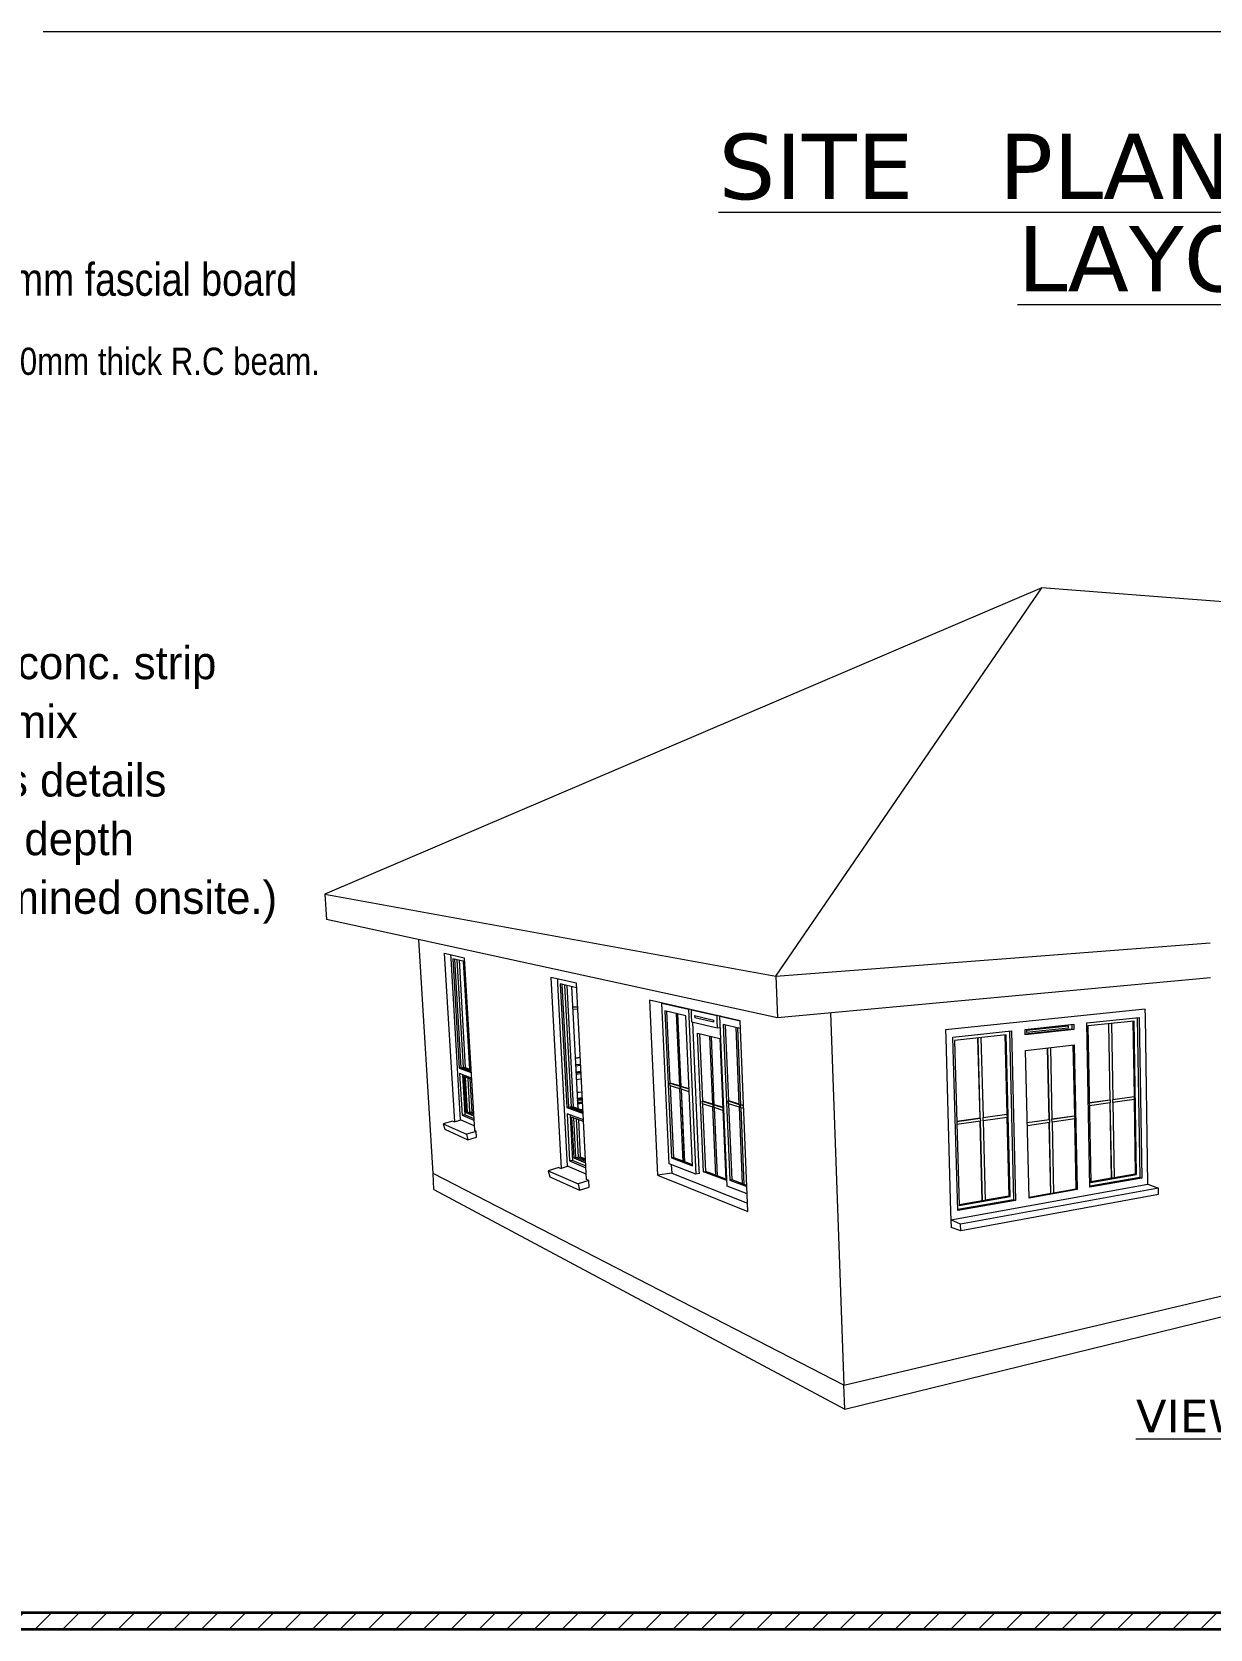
# Model space of a CAD drawing. Header units: millimetres. Extents: x 102766 to 172228, y -127504 to -81044.
# Drawn here: x 140773 to 151579, y -127504 to -112855 of the extents above; entities that cross this region are included whole.
import ezdxf

# ---------------------------------------------------------------- set-up
doc = ezdxf.new("R2010")
doc.units = ezdxf.units.MM
doc.header["$MEASUREMENT"] = 0
for name, color, linetype, lineweight in [('2D Drafting - General_Pen_No__20', 1, 'Continuous', 0), ('Annotation - Text_Pen_No__1', 7, 'Continuous', 13), ('Structural - Bearing_Pen_No__1', 7, 'Continuous', 13), ('Structural - Bearing_Pen_No__27', 7, 'Continuous', 35)]:
    doc.layers.add(name, color=color, linetype=linetype, lineweight=lineweight)
for name, color, linetype, lineweight, true_color in [('Annotation - Text_Pen_No__86', 7, 'Continuous', 20, 0x5555ff), ('Interior - Furniture _Pen_No__4', 7, 'Continuous', 20, 0x029e21), ('Shell - Roof_Pen_No__92', 7, 'Continuous', 13, 0xbf8080), ('Structural - Bearing_Pen_No__107', 7, 'Continuous', 13, 0xaaaaaa), ('Structural - Bearing_Pen_No__3', 7, 'Continuous', 18, 0xff6600), ('Structural - Bearing_Pen_No__43', 7, 'Continuous', 18, 0xff6600), ('Structural - Bearing_Pen_No__87', 7, 'Continuous', 20, 0x6a6a6a), ('Structural - Bearing_Pen_No__89', 7, 'Continuous', 20, 0x71cebe)]:
    doc.layers.add(name, color=color, linetype=linetype, lineweight=lineweight, true_color=true_color)
doc.layers.add('Structural - Bearing', color=7, linetype='Continuous')
doc.styles.add('GENERATED_STYLE_11', font='')
doc.styles.add('GENERATED_STYLE_4', font='BOD_CR.TTF')
doc.styles.add('GENERATED_STYLE_8', font='verdana.ttf')
doc.styles.get('GENERATED_STYLE_11').set_extended_font_data('Bodoni MT Condensed')

# ---------------------------------------------------------------- blocks, each defined once
blk = doc.blocks.new('Wall_78', base_point=(102766, -127504))
at = {"layer": 'Structural - Bearing_Pen_No__107', "linetype": 'Continuous'}
h = blk.add_hatch(dxfattribs=at)
h.set_pattern_fill('Masonry_Block', color=256, style=0, pattern_type=2)
h.set_pattern_definition([(45, (0, 0), (-127.27922, 127.27922), [])])
h.paths.add_polyline_path([(102766, -127504), (172228, -127504), (172078, -127354), (102916, -127354)])
at = {"layer": 'Structural - Bearing_Pen_No__27', "linetype": 'Continuous', "flags": 128}
for points in [[(172078, -127354), (102916, -127354)], [(102766, -127504), (172228, -127504)]]:
    blk.add_lwpolyline(points, dxfattribs=at)

msp = doc.modelspace()

# ---------------------------------------------------------------- linework, layer by layer
at = {"layer": '2D Drafting - General_Pen_No__20', "linetype": 'Continuous'}
for p, q in [((155878.1, -112855.3), (140875.7, -112855.3)), ((172228.2, -127503.7), (102765.9, -127503.7))]:
    msp.add_line(p, q, dxfattribs=at)
at = {"layer": 'Interior - Furniture _Pen_No__4', "linetype": 'Continuous'}
for p, q in [((145758.4, -122326.2), (145805, -122321.5)), ((145805.7, -122335.9), (145759.1, -122340.6)), ((145761.8, -122392.3), (145808.4, -122387.4)), ((145808.8, -122394.9), (145762.2, -122399.8)), ((145809, -122399.8), (145762.4, -122404.7)), ((145809.6, -122411.2), (145763, -122416.1)), ((145812.1, -122459.9), (145765.5, -122464.9)), ((145818.2, -122578.2), (145771.7, -122583.4)), ((145818.3, -122579.2), (145771.7, -122584.4)), ((145821, -122631.4), (145774.4, -122636.7)), ((145774.8, -122643.9), (145821.3, -122638.6)), ((145821.4, -122639.5), (145774.9, -122644.8)), ((145821.4, -122640.5), (145774.9, -122645.8)), ((145775.3, -122652.9), (145816.6, -122649.8)), ((145776.3, -122653.6), (145775.3, -122653.8)), ((145776.4, -122654.7), (145775.4, -122654.9)), ((145815.6, -122650.7), (145776.3, -122653.6)), ((145776.4, -122654.7), (145776.3, -122653.6)), ((145815.6, -122651.8), (145776.4, -122654.7)), ((145776.4, -122674.5), (145787.3, -122674.5)), ((145786.2, -122675.5), (145776.4, -122675.4)), ((145786.3, -122676.5), (145776.5, -122676.5)), ((145777, -122686.6), (145823.5, -122681.2)), ((145823.6, -122682.1), (145777.1, -122687.5)), ((145823.6, -122683.2), (145777.1, -122688.6)), ((145778.3, -122712), (145782.9, -122720.8)), ((145782.9, -122720.8), (145778.9, -122722.3)), ((145783, -122721.9), (145778.9, -122723.4)), ((145783, -122721.9), (145782.9, -122720.8)), ((145823.1, -122672.7), (145786.2, -122675.5)), ((145786.3, -122676.5), (145786.2, -122675.5)), ((145823.1, -122673.8), (145786.3, -122676.5)), ((145787.3, -122674.5), (145823, -122671.9)), ((145806.1, -122738.1), (145826.3, -122735.7)), ((145811.5, -122740), (145826.5, -122738.3)), ((145826.5, -122739.2), (145813.4, -122740.7)), ((145821.9, -122650.8), (145815.6, -122650.7)), ((145815.6, -122651.8), (145815.6, -122650.7)), ((145822, -122651.8), (145815.6, -122651.8)), ((145816.6, -122649.8), (145821.9, -122649.9)), ((145838.8, -123187.7), (145849.5, -123186.3))]:
    msp.add_line(p, q, dxfattribs=at)
at = {"layer": 'Shell - Roof_Pen_No__92', "linetype": 'Continuous'}
for p, q in [((147595.5, -121514.5), (150037.1, -117954)), ((150037.1, -117954), (148991.5, -118400.6)), ((150982.2, -118027), (150037.1, -117954)), ((154248.9, -118279.4), (150982.2, -118027)), ((148991.5, -118400.6), (143459.1, -120764)), ((143459.1, -120764), (147595.5, -121514.5)), ((143459.1, -120764), (143474.5, -120994.3)), ((147610.4, -121897.7), (143474.5, -120994.3)), ((147595.5, -121514.5), (151579.5, -121210.2)), ((147595.5, -121514.5), (147610.4, -121897.7)), ((151583.2, -121531.7), (147610.4, -121897.7))]:
    msp.add_line(p, q, dxfattribs=at)
at = {"layer": 'Structural - Bearing_Pen_No__1', "linetype": 'Continuous'}
for p, q in [((144634.8, -122845.7), (144546.1, -122870.6)), ((144546.1, -122870.6), (144757.7, -122965)), ((144546.1, -122870.6), (144558.8, -122919.4)), ((144634.8, -122845.7), (144650.8, -122852.7)), ((144709.4, -122836.2), (144650.8, -122852.7)), ((144558.8, -122919.4), (144770.5, -123015.1)), ((144848.3, -122939), (144757.7, -122965)), ((144757.7, -122965), (144770.5, -123015.1)), ((144770.5, -123015.1), (144851.4, -122991.7)), ((144848.3, -122939), (144831.4, -122931.6)), ((144851.4, -122991.7), (144848.3, -122939)), ((145606.3, -123270.2), (145509.2, -123300)), ((145509.2, -123300), (145782.1, -123421.7)), ((145509.2, -123300), (145522.8, -123355)), ((145606.3, -123270.2), (145626.8, -123279.2)), ((145690.9, -123259.5), (145626.8, -123279.2)), ((145522.8, -123355), (145795.8, -123478.3)), ((145881.3, -123390.4), (145782.1, -123421.7)), ((145782.1, -123421.7), (145795.8, -123478.3)), ((145795.8, -123478.3), (145884.4, -123450.3)), ((145881.3, -123390.4), (145859.5, -123380.9)), ((145884.4, -123450.3), (145881.3, -123390.4))]:
    msp.add_line(p, q, dxfattribs=at)
at = {"layer": 'Structural - Bearing_Pen_No__3', "linetype": 'Continuous'}
for p, q in [((144617.4, -121353.1), (144615.3, -121317.9)), ((144702.2, -122783.8), (144617.4, -121353.1)), ((144633.6, -121356.9), (144692.8, -122358.4)), ((144740.9, -121382), (144633.6, -121356.9)), ((144690.2, -121370.1), (144747.9, -122352.9)), ((145598.1, -121582), (145596, -121542.1)), ((145683.2, -123200.4), (145598.1, -121582)), ((145618.9, -121586.9), (145678.3, -122720.5)), ((145769, -121621.9), (145618.9, -121586.9)), ((145680.7, -121601.3), (145738.6, -122713.5)), ((145778, -121796), (145731.1, -121799.9)), ((145732.1, -121818.8), (145779, -121814.9)), ((146554.6, -121761.3), (146549.4, -121761.7)), ((146552.4, -121826.5), (146549.4, -121761.7)), ((146549.4, -121761.7), (146794.9, -121817.9)), ((146614.6, -123173.4), (146552.4, -121826.5)), ((146578.1, -121832.5), (146640.2, -123183.1)), ((146771, -121878), (146578.1, -121832.5)), ((146715.1, -122523.9), (146684.9, -121857.7)), ((146695.5, -121860.2), (146725.6, -122527.1)), ((146800.1, -121817.4), (146794.9, -121817.9)), ((146794.9, -121817.9), (146797.9, -121884.3)), ((146827.2, -121823.6), (146822, -121824.1)), ((146824.1, -121870.7), (146822, -121824.1)), ((146822, -121824.1), (147053.8, -121877.1)), ((146827, -121937.3), (146824.1, -121870.7)), ((150985, -121819.6), (149152.8, -122008.7)), ((150986, -121887.2), (150985, -121819.6)), ((146832.5, -123256.1), (146771, -121878)), ((146797.9, -121884.3), (146859.3, -123266.2)), ((147058.8, -121993.1), (146827, -121937.3)), ((146893.4, -123294.1), (146833.5, -121938.9)), ((146851.3, -121877.1), (146852.2, -121897.1)), ((146851.3, -121877.1), (147027.5, -121918.3)), ((147028.3, -121938.7), (146852.2, -121897.1)), ((147028.3, -121938.7), (147027.5, -121918.3)), ((147059.1, -121876.6), (147053.8, -121877.1)), ((147053.8, -121877.1), (147055.9, -121924.9)), ((147055.9, -121924.9), (147058.8, -121993.1)), ((147087, -121990.5), (147058.8, -121993.1)), ((147087.7, -121883.2), (147082.4, -121883.7)), ((147085.3, -121952.1), (147082.4, -121883.7)), ((147082.4, -121883.7), (147267.8, -121926.1)), ((147145.8, -123374.9), (147085.3, -121952.1)), ((147114.1, -121958.9), (147174.4, -123385.7)), ((147270.7, -121995.8), (147114.1, -121958.9)), ((147261.5, -122691.1), (147232.3, -121986.8)), ((147244.1, -121989.5), (147273.3, -122694.7)), ((149152.8, -122008.7), (149154.9, -122082.1)), ((149221.1, -122075), (149757.9, -122017.9)), ((149739, -122019.9), (149776.5, -123566.4)), ((149757.9, -122017.9), (149795.4, -123572.4)), ((149883, -122004.6), (150329.9, -121957)), ((149884.1, -122054.3), (149883, -122004.6)), ((150311.4, -122002.2), (149884, -122048.6)), ((150330.8, -122005.7), (149884.1, -122054.3)), ((149895.2, -122011.9), (150280.9, -121970.7)), ((149895.2, -122011.9), (149895.7, -122033.1)), ((150281.3, -121991.5), (149895.7, -122033.1)), ((150281.3, -121991.5), (150280.9, -121970.7)), ((150310.6, -121959.1), (150311.4, -122002.2)), ((150311.4, -122002.2), (150330.8, -122005.7)), ((150329.9, -121957), (150330.8, -122005.7)), ((150448.6, -121944.4), (150929.7, -121893.2)), ((150477.8, -123451.9), (150448.6, -121944.4)), ((150882.3, -121926.8), (150459.3, -121972.4)), ((150459.3, -121972.4), (150486.9, -123407.3)), ((150662.2, -122648.8), (150649.7, -121951.8)), ((150664.1, -122649.3), (150651.6, -121951.6)), ((150674.7, -121949.1), (150687.1, -122646)), ((150905.3, -123334.3), (150882.3, -121926.8)), ((150910.1, -121895.3), (150933.8, -123362.5)), ((150929.7, -121893.2), (150953.4, -123367.9)), ((146934.1, -123309.5), (146878.2, -122037.4)), ((146878.2, -122037.4), (147082.5, -122088.5)), ((147017.6, -122691.1), (146990.6, -122065.5)), ((147001.7, -122068.3), (147028.7, -122694.6)), ((147082.5, -122088.5), (147137.8, -123387.1)), ((149154.9, -122082.1), (149200, -123677.5)), ((149265.3, -123666), (149221.1, -122075)), ((149708.3, -122053.3), (149236.3, -122104.2)), ((149236.3, -122104.2), (149278.3, -123618.4)), ((149470, -122816.3), (149450.7, -122081.1)), ((149471.9, -122816.8), (149452.6, -122080.9)), ((149478.3, -122078.1), (149497.5, -122813.2)), ((149744.6, -123537), (149708.3, -122053.3)), ((149887.4, -122196.1), (150333.6, -122144.7)), ((150333.6, -122144.7), (150360.4, -123472.6)), ((145755.3, -122266.1), (145801.9, -122261.5)), ((149918.9, -123550.6), (149887.4, -122196.1)), ((150103.5, -122828.8), (150089.2, -122172.9)), ((150105.4, -122829.3), (150091.1, -122172.7)), ((150115.4, -122169.9), (150129.6, -122825.7)), ((144747.9, -122352.9), (144692.8, -122358.4)), ((144692.8, -122358.4), (144800.3, -122397.9)), ((144695.8, -122409.4), (144718.3, -122790.6)), ((144803.3, -122449.6), (144695.8, -122409.4)), ((144745.8, -122787.5), (144724.2, -122420)), ((144733, -122435.1), (144752.5, -122765.5)), ((144804, -122461.8), (144733, -122435.1)), ((144747.9, -122352.9), (144798.7, -122371.4)), ((144789.6, -122456.4), (144807.4, -122759.3)), ((146628.2, -122495.9), (146624.9, -122496.3)), ((146626.1, -122522), (146624.9, -122496.3)), ((146624.9, -122496.3), (146715.1, -122523.9)), ((146716.2, -122549.8), (146626.1, -122522)), ((146715.1, -122523.9), (146716.2, -122549.8)), ((146746.3, -123215), (146716.2, -122549.8)), ((146728.8, -122526.7), (146725.6, -122527.1)), ((146726.8, -122553.1), (146725.6, -122527.1)), ((146725.6, -122527.1), (146801, -122550.2)), ((146726.8, -122553.1), (146756.8, -123218.9)), ((146802.1, -122576.4), (146726.8, -122553.1)), ((145738.6, -122713.5), (145678.3, -122720.5)), ((145678.3, -122720.5), (145828.4, -122775.7)), ((145738.6, -122713.5), (145826.8, -122745.6)), ((146925.4, -122660.7), (146922.1, -122661.1)), ((146923.2, -122687.5), (146922.1, -122661.1)), ((146922.1, -122661.1), (147017.6, -122691.1)), ((147018.7, -122717.7), (146923.2, -122687.5)), ((147017.6, -122691.1), (147018.7, -122717.7)), ((147045.7, -123343.4), (147018.7, -122717.7)), ((147032, -122694.2), (147028.7, -122694.6)), ((147029.9, -122721.2), (147028.7, -122694.6)), ((147028.7, -122694.6), (147109.4, -122719.9)), ((147029.9, -122721.2), (147056.9, -123347.6)), ((147110.5, -122746.7), (147029.9, -122721.2)), ((147164, -122659.8), (147160.6, -122660.2)), ((147161.8, -122687.4), (147160.6, -122660.2)), ((147160.6, -122660.2), (147261.5, -122691.1)), ((147262.6, -122718.5), (147161.8, -122687.4)), ((147261.5, -122691.1), (147262.6, -122718.5)), ((147291.8, -123421.3), (147262.6, -122718.5)), ((147276.7, -122694.3), (147273.3, -122694.7)), ((147274.4, -122722.1), (147273.3, -122694.7)), ((147273.3, -122694.7), (147299.8, -122702.8)), ((147274.4, -122722.1), (147303.6, -123425.8)), ((147301, -122730.3), (147274.4, -122722.1)), ((150472.8, -122675.4), (150662.2, -122648.8)), ((150472.8, -122676.2), (150664.1, -122649.3)), ((150664.6, -122676.3), (150473.4, -122703.5)), ((150664.1, -122649.3), (150662.2, -122648.8)), ((150675.1, -123369.2), (150662.7, -122676.6)), ((150664.1, -122649.3), (150664.6, -122676.3)), ((150677.1, -123369.7), (150664.6, -122676.3)), ((150687.1, -122645.3), (150881.9, -122618)), ((150687.1, -122646), (150883.9, -122618.4)), ((150687.6, -122673.1), (150687.1, -122646)), ((150884.3, -122645.2), (150687.6, -122673.1)), ((150687.6, -122673.1), (150699.9, -123365.7)), ((150883.9, -122618.4), (150881.9, -122618)), ((150883.9, -122618.4), (150884.3, -122645.2)), ((144705.2, -122834.3), (144702.2, -122783.8)), ((144828.9, -122887.7), (144705.2, -122834.3)), ((144745.8, -122787.5), (144718.3, -122790.6)), ((144718.3, -122790.6), (144825.9, -122836.3)), ((144745.8, -122787.5), (144825, -122820.9)), ((144752.5, -122765.5), (144807.4, -122759.3)), ((144752.5, -122765.5), (144823.5, -122795.3)), ((144807.4, -122759.3), (144821.7, -122765.2)), ((145681.4, -122778.2), (145704, -123209.2)), ((145831.4, -122834.3), (145681.4, -122778.2)), ((145734, -123205.1), (145712.3, -122789.8)), ((145723.4, -122807.3), (145742.9, -123180.9)), ((145832.1, -122848.1), (145723.4, -122807.3)), ((145785.2, -122830.5), (145802.9, -123172.8)), ((149256.9, -122846.3), (149470, -122816.3)), ((149256.9, -122847), (149471.9, -122816.8)), ((149472.6, -122845.4), (149257.7, -122875.8)), ((149471.9, -122816.8), (149470, -122816.3)), ((149489.9, -123575.9), (149470.8, -122845.6)), ((149471.9, -122816.8), (149472.6, -122845.4)), ((149491.8, -123576.5), (149472.6, -122845.4)), ((149497.4, -122812.5), (149714.8, -122781.9)), ((149497.5, -122813.2), (149716.7, -122782.4)), ((149498.2, -122841.7), (149497.5, -122813.2)), ((149717.4, -122810.7), (149498.2, -122841.7)), ((149498.2, -122841.7), (149517.2, -123572)), ((149716.7, -122782.4), (149714.8, -122781.9)), ((149716.7, -122782.4), (149717.4, -122810.7)), ((149902.8, -122857.9), (150103.5, -122828.8)), ((149902.8, -122858.7), (150105.4, -122829.3)), ((150106, -122857), (149903.5, -122886.7)), ((150105.4, -122829.3), (150103.5, -122828.8)), ((150118.4, -123509.8), (150104.1, -122857.3)), ((150105.4, -122829.3), (150106, -122857)), ((150120.3, -123510.4), (150106, -122857)), ((150129.6, -122825), (150335.2, -122795.1)), ((150129.6, -122825.7), (150337.2, -122795.6)), ((150130.2, -122853.5), (150129.6, -122825.7)), ((150337.7, -122823.1), (150130.2, -122853.5)), ((150130.2, -122853.5), (150144.4, -123506.2)), ((150337.2, -122795.6), (150335.2, -122795.1)), ((150337.2, -122795.6), (150337.7, -122823.1)), ((145742.9, -123180.9), (145802.9, -123172.8)), ((145742.9, -123180.9), (145851.6, -123226.4)), ((145802.9, -123172.8), (145849.8, -123192.3)), ((146617.5, -123237), (146614.6, -123173.4)), ((146659.5, -123180.5), (146640.2, -123183.1)), ((146640.2, -123183.1), (146832.5, -123256.1)), ((145686.2, -123257.5), (145683.2, -123200.4)), ((145856.9, -123331.1), (145686.2, -123257.5)), ((145734, -123205.1), (145704, -123209.2)), ((145704, -123209.2), (145853.9, -123272.9)), ((145734, -123205.1), (145853.1, -123255.4)), ((146862.2, -123331.4), (146617.5, -123237)), ((146637.6, -123244.7), (146641.2, -123322.4)), ((146641.2, -123322.4), (147336.7, -123596.5)), ((146756.8, -123218.9), (146746.3, -123215)), ((146760.1, -123218.5), (146756.8, -123218.9)), ((146859.3, -123266.2), (146862.2, -123331.4)), ((146894.9, -123326.6), (146862.2, -123331.4)), ((146894.9, -123326.6), (146893.4, -123294.1)), ((146934.1, -123309.5), (146953.7, -123306.7)), ((147137.8, -123387.1), (146934.1, -123309.5)), ((150486.9, -123407.3), (150905.3, -123334.3)), ((150905.3, -123334.3), (150893.6, -123331.1)), ((147056.9, -123347.6), (147045.7, -123343.4)), ((147060.1, -123347.1), (147056.9, -123347.6)), ((147148.6, -123441.9), (147145.8, -123374.9)), ((147333.3, -123513.2), (147148.6, -123441.9)), ((147194.5, -123382.7), (147174.4, -123385.7)), ((147174.4, -123385.7), (147330.4, -123444.9)), ((147303.6, -123425.8), (147291.8, -123421.3)), ((147306.9, -123425.2), (147303.6, -123425.8)), ((149202.1, -123749.2), (151010.1, -123424.2)), ((151105, -123458.7), (149291.7, -123789.2)), ((150360.4, -123472.6), (149918.9, -123550.6)), ((150348.9, -123469.2), (150360.4, -123472.6)), ((150933.8, -123362.5), (150477.6, -123442.9)), ((150953.4, -123367.9), (150477.8, -123451.9)), ((150677.1, -123369.7), (150675.1, -123369.2)), ((150699.9, -123365.7), (150677.1, -123369.7)), ((150933.8, -123362.5), (150953.4, -123367.9)), ((151010.1, -123424.2), (151105, -123458.7)), ((151105.9, -123516.9), (151105, -123458.7)), ((149776.5, -123566.4), (149265.1, -123656.6)), ((149795.4, -123572.4), (149265.3, -123666)), ((149278.3, -123618.4), (149744.6, -123537)), ((151105.9, -123516.9), (149293.5, -123852.2)), ((149491.8, -123576.5), (149489.9, -123575.9)), ((149517.2, -123572), (149491.8, -123576.5)), ((149744.6, -123537), (149733.3, -123533.4)), ((149776.5, -123566.4), (149795.4, -123572.4)), ((150120.3, -123510.4), (150118.4, -123509.8)), ((150144.4, -123506.2), (150120.3, -123510.4)), ((149291.7, -123789.2), (149202.1, -123749.2)), ((149293.5, -123852.2), (149204.1, -123820.8)), ((149293.5, -123852.2), (149291.7, -123789.2))]:
    msp.add_line(p, q, dxfattribs=at)
at = {"layer": 'Structural - Bearing_Pen_No__43', "linetype": 'Continuous'}
for p, q in [((144709.3, -122356.7), (144650.6, -121360.9)), ((144731.4, -122354.5), (144673.2, -121366.2)), ((145696.4, -122718.4), (145637.5, -121591.2)), ((145720.6, -122715.6), (145662.2, -121597)), ((145731.1, -121799.6), (145778, -121795.7)), ((146628.2, -122495.9), (146598, -121837.2)), ((146728.8, -122526.7), (146698.8, -121861)), ((147164, -122659.8), (147134.6, -121963.7)), ((147276.7, -122694.3), (147247.5, -121990.3)), ((150870.6, -121928), (150881.9, -122618)), ((146925.4, -122660.7), (146898.3, -122042.4)), ((147032, -122694.2), (147005.1, -122069.1)), ((149697, -122054.5), (149714.8, -122781.9)), ((150322.1, -122146.1), (150335.2, -122795.1)), ((145755.1, -122264), (145801.8, -122259.4)), ((144799.8, -122389.9), (144709.3, -122356.7)), ((144799.2, -122379.3), (144731.4, -122354.5)), ((144768.9, -122763.6), (144750, -122441.5)), ((144790.9, -122761.1), (144772.7, -122450)), ((146715, -122522.5), (146628.2, -122495.9)), ((146659.5, -123180.5), (146629.4, -122523)), ((146800.9, -122548.8), (146728.8, -122526.7)), ((146760.1, -123218.5), (146730.1, -122554.1)), ((145827.9, -122766.6), (145696.4, -122718.4)), ((145827.3, -122754.6), (145720.6, -122715.6)), ((147017.5, -122689.6), (146925.4, -122660.7)), ((146953.7, -123306.7), (146926.6, -122688.5)), ((147109.3, -122718.4), (147032, -122694.2)), ((147060.1, -123347.1), (147033.2, -122722.3)), ((147261.4, -122689.6), (147164, -122659.8)), ((147194.4, -123382.7), (147165.2, -122688.4)), ((147299.8, -122701.3), (147276.7, -122694.3)), ((147306.9, -123425.2), (147277.9, -122723.2)), ((150882.4, -122645.5), (150893.6, -123331.1)), ((144822.9, -122786.2), (144768.9, -122763.6)), ((144822.2, -122774.2), (144790.9, -122761.1)), ((145761, -123178.4), (145742, -122814.3)), ((145784.9, -123175.2), (145766.7, -122823.6)), ((149715.5, -122810.9), (149733.3, -123533.4)), ((150335.8, -122823.4), (150348.9, -123469.2)), ((145851, -123216.1), (145761, -123178.4)), ((145850.3, -123202.5), (145784.9, -123175.2)), ((146746.2, -123213.2), (146659.5, -123180.5)), ((146832, -123245.7), (146760.1, -123218.5)), ((147045.7, -123341.6), (146953.7, -123306.7)), ((150893.6, -123331.1), (150699.9, -123364.9)), ((147137.3, -123376.4), (147060.1, -123347.1)), ((147291.7, -123419.5), (147194.4, -123382.7)), ((147330, -123434), (147306.9, -123425.2)), ((150348.9, -123469.2), (150144.4, -123505.3)), ((150675.1, -123369.2), (150486.8, -123402)), ((149489.9, -123575.9), (149278.2, -123612.8)), ((149733.3, -123533.4), (149517.2, -123571.1)), ((150118.4, -123509.8), (149918.8, -123545))]:
    msp.add_line(p, q, dxfattribs=at)
at = {"layer": 'Structural - Bearing_Pen_No__87', "linetype": 'Continuous'}
for p, q in [((144451.6, -123325.2), (144320.3, -121179)), ((144650.8, -122852.7), (144558.5, -121304.9)), ((144558.5, -121304.9), (144738.8, -121346.1)), ((144788.1, -122367.5), (144730.3, -121379.5)), ((144738.8, -121346.1), (144831.4, -122931.6)), ((145533.9, -121527.9), (145626.8, -123279.2)), ((145766.9, -121581.2), (145533.9, -121527.9)), ((145859.5, -123380.9), (145766.9, -121581.2)), ((145721.3, -121610.8), (145779.2, -122728.3)), ((146437.1, -121734.4), (146512.4, -123341.1)), ((147267.7, -121924.3), (146437.1, -121734.4)), ((148098.9, -121852.7), (148220.1, -125268)), ((147339.9, -123673.4), (147267.7, -121924.3)), ((151010.1, -123424.2), (150986, -121887.2)), ((144811.1, -122760.8), (144793.4, -122457.8)), ((148220.1, -125268), (144451.6, -123325.2)), ((146641.2, -123322.4), (146512.4, -123341.1)), ((146512.4, -123341.1), (147339.9, -123673.4)), ((149200, -123677.5), (149204.1, -123820.8)), ((148220.1, -125268), (151768.3, -124429.8))]:
    msp.add_line(p, q, dxfattribs=at)
at = {"layer": 'Structural - Bearing_Pen_No__89', "linetype": 'Continuous'}
for p, q in [((144460.6, -123471), (144451.6, -123325.2)), ((144460.6, -123471), (148227.9, -125487.9)), ((148227.9, -125487.9), (151770.3, -124618)), ((148227.9, -125487.9), (148220.1, -125268))]:
    msp.add_line(p, q, dxfattribs=at)

# ---------------------------------------------------------------- block references
at = {"layer": 'Structural - Bearing'}
msp.add_blockref('Wall_78', (102765.9, -127503.7), dxfattribs=at)

# ---------------------------------------------------------------- texts
at = {"layer": 'Annotation - Text_Pen_No__1', "linetype": 'Continuous', "attachment_point": 4, "style": 'GENERATED_STYLE_11'}
for s, insert, char_height in [('{200x25mm fascial board}', (139461, -115127.2), 300), ('{200X300mm thick R.C beam.}', (139674, -115877.5), 250)]:
    msp.add_mtext(s, dxfattribs=dict(at, insert=insert, char_height=char_height))
at = {"layer": 'Annotation - Text_Pen_No__1', "linetype": 'Continuous', "insert": (138584.7, -119763), "char_height": 300, "width": 5061.023, "attachment_point": 4, "line_spacing_factor": 1.075968, "style": 'GENERATED_STYLE_4'}
msp.add_mtext("{Reinforced conc. strip foundation mix\\P1:2:4to s.e's details (foundation depth\\Pto be determined onsite.)}", dxfattribs=at)
at = {"layer": 'Annotation - Text_Pen_No__86', "linetype": 'Continuous', "insert": (151452.5, -113788.8), "char_height": 600, "width": 8744.631, "attachment_point": 2, "line_spacing_factor": 0.845947, "style": 'GENERATED_STYLE_8'}
msp.add_mtext('{\\LSITE   PLAN  IN -SERT LAYOUT }', dxfattribs=at)
at = {"layer": 'Annotation - Text_Pen_No__86', "linetype": 'Continuous', "insert": (151434.3, -125398.4), "char_height": 300, "attachment_point": 2, "style": 'GENERATED_STYLE_8'}
msp.add_mtext('{\\LVIEW}', dxfattribs=at)

doc.saveas('drawing.dxf')
